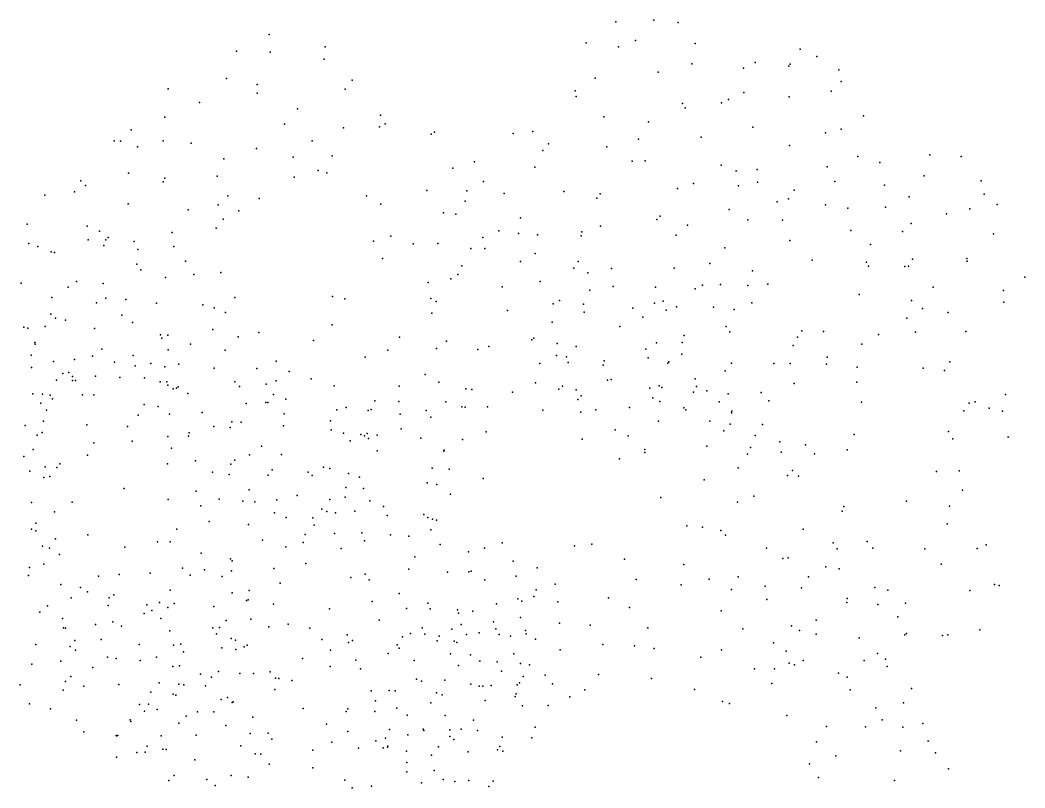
# Model space of a CAD drawing. Header units: metres. Extents: x -23.9 to 23.9, y -28.5 to 28.5.
# Drawn here: x 0.01 to 9.3, y 21.4 to 28.5 of the extents above; entities that cross this region are included whole.
import ezdxf

# ---------------------------------------------------------------- set-up
doc = ezdxf.new("R2010")
doc.units = ezdxf.units.M

msp = doc.modelspace()

# ---------------------------------------------------------------- linework, layer by layer
for p in [(5.5193, 28.4825, -1.2641), (5.8728, 28.499, -0.9107), (6.0959, 28.4767, -1.1648), (2.3134, 28.365, 1.4619), (5.2443, 28.2891, -1.1411), (5.7013, 28.311, -0.6287), (6.2534, 28.2834, -1.4168), (2.0125, 28.212, 1.0997), (2.3222, 28.2013, 0.8268), (2.83, 28.2503, 1.4416), (5.5446, 28.2521, -1.649), (7.2265, 28.2289, -0.7276), (2.8214, 28.1392, 0.9273), (6.2245, 28.0942, -0.666), (6.808, 28.1065, -1.0489), (7.1208, 28.0728, -1.2917), (7.1321, 28.0917, -0.4074), (7.381, 28.1625, -1.0624), (5.9113, 28.0179, -0.4801), (6.7008, 28.0547, -0.6826), (7.5828, 28.0396, -0.6059), (1.9193, 27.9578, 1.6847), (2.2022, 27.9026, 1.9104), (3.0823, 27.9442, 1.3112), (5.3283, 27.9628, -1.6493), (7.6036, 27.9325, -1.1953), (1.3802, 27.8629, 1.6245), (2.2012, 27.8231, 0.6577), (3.016, 27.8591, 1.6356), (5.1446, 27.8449, -0.8834), (5.1518, 27.7917, -1.4031), (6.7045, 27.8307, -0.3902), (7.5122, 27.8413, -0.324), (1.6701, 27.7379, 1.2608), (6.1376, 27.7266, -0.5656), (6.4984, 27.7336, -0.6851), (6.5628, 27.7649, -1.119), (7.1225, 27.7894, -1.483), (2.5771, 27.6781, 0.617), (3.343, 27.6208, 1.9075), (6.1609, 27.6892, -1.6917), (7.8103, 27.6149, -0.6385), (1.3492, 27.6021, 1.2568), (2.4561, 27.5361, 1.9644), (3.3851, 27.5386, 1.5727), (5.4104, 27.6037, -1.6573), (5.8218, 27.5582, -1.7644), (1.0376, 27.4853, 1.6435), (3.0011, 27.5021, 0.9603), (3.3337, 27.5118, 2.255), (3.8105, 27.4453, 2.2626), (3.8423, 27.4622, 1.5981), (4.5717, 27.4496, -1.6117), (4.7534, 27.4678, -1.2994), (6.7862, 27.5095, -0.2595), (7.4592, 27.457, -1.4511), (7.6048, 27.4911, -0.319), (0.8796, 27.3811, 2.5492), (0.9377, 27.3793, 2.8893), (1.3341, 27.384, 2.9977), (1.5934, 27.3614, 2.5943), (2.7118, 27.3822, 0.751), (4.898, 27.354, -1.7997), (5.7289, 27.3976, -0.6308), (6.3087, 27.4157, -1.0808), (7.1262, 27.3391, -1.491), (1.0951, 27.3255, 2.2126), (2.1955, 27.3104, 2.197), (2.8972, 27.2434, 1.7309), (4.8459, 27.292, -0.9851), (5.4366, 27.3258, -0.8812), (7.7579, 27.2383, -0.7106), (8.425, 27.2516, -0.8241), (8.7151, 27.2383, -1.1132), (1.8934, 27.2151, 2.4233), (2.5358, 27.2307, 1.7837), (4.2129, 27.1876, -1.687), (5.671, 27.1936, -1.2984), (5.7913, 27.1962, -0.9429), (6.4948, 27.1566, 1.4341), (7.4762, 27.1432, -1.2915), (7.963, 27.1827, -1.0527), (1.0117, 27.082, 3.2549), (1.8338, 27.057, 2.8313), (2.7674, 27.1077, 1.3756), (2.8455, 27.0877, 2.074), (4.0127, 27.1308, 2.324), (4.7718, 27.1391, -2.0379), (6.6347, 27.1044, -0.8923), (6.8283, 27.1175, 1.5681), (8.3713, 27.0596, -1.6902), (0.5699, 27.0134, 2.7229), (0.6154, 26.9692, 2.3733), (1.3343, 27.0033, 1.207), (1.3485, 27.0358, 3.2954), (2.544, 27.0477, 1.1176), (4.2959, 27.0079, -0.9494), (6.2387, 26.9871, 1.2345), (6.6546, 26.9673, 1.1144), (6.8309, 26.9992, -0.5895), (7.5472, 27.0062, -0.9765), (8.0062, 26.9718, -1.6212), (8.9001, 27.0127, -0.9118), (0.2394, 26.8812, -1.4971), (0.5122, 26.9102, -2.011), (1.932, 26.8724, 1.2382), (3.2141, 26.8753, 1.2796), (3.7729, 26.9234, 2.5374), (4.1425, 26.9199, 1.6515), (4.4874, 26.8967, -2.085), (5.0406, 26.9128, -2.0458), (5.3767, 26.8924, -1.266), (6.0902, 26.9418, 1.8546), (7.1712, 26.9267, -1.1325), (8.2337, 26.866, -0.505), (8.9267, 26.8885, -1.4654), (1.0098, 26.7985, 2.0016), (1.8425, 26.7892, 2.3536), (2.22, 26.8505, 1.628), (3.3478, 26.7974, 2.5644), (4.1258, 26.8234, 2.1725), (5.3457, 26.8538, -1.7267), (7.0129, 26.819, 1.2145), (7.1168, 26.8461, 1.739), (7.4595, 26.7905, 1.9034), (8.0144, 26.7703, 1.8002), (9.0489, 26.795, -1.1276), (1.5656, 26.7429, 1.2933), (2.0334, 26.7342, 2.0325), (3.9255, 26.7157, 1.4125), (4.0413, 26.705, -1.3719), (5.931, 26.6853, 1.3609), (6.5686, 26.7468, 2.2372), (7.6661, 26.7586, 2.4163), (8.5793, 26.7077, -1.7937), (8.794, 26.7528, -0.6108), (0.0745, 26.6107, -1.2752), (0.6285, 26.5931, -1.4773), (1.8866, 26.6588, 2.7706), (4.638, 26.6707, 2.1782), (5.3799, 26.5932, -1.4599), (5.898, 26.656, 1.7726), (6.1819, 26.6011, 1.0274), (6.7422, 26.6517, 0.9569), (7.0619, 26.6503, 2.0351), (8.2507, 26.6179, -1.8215), (0.7431, 26.5482, 2.2275), (1.4161, 26.5343, 3.2711), (1.8238, 26.5743, 1.7899), (3.439, 26.5009, 1.3801), (4.4391, 26.5504, -2.0264), (4.6208, 26.525, 2.4882), (4.7959, 26.5137, -0.8208), (5.1983, 26.5036, -1.0427), (5.2071, 26.5408, -1.8594), (6.0795, 26.5089, 2.1084), (7.6928, 26.5537, -1.1982), (8.1735, 26.545, 2.4696), (9.0125, 26.5218, -0.9178), (0.0909, 26.4332, -2.7551), (0.1727, 26.4055, 2.4917), (0.6405, 26.4679, -0.6779), (0.7844, 26.4149, 3.039), (0.8016, 26.4678, -1.0705), (0.8229, 26.4883, -1.9725), (1.0656, 26.4531, 3.2466), (1.4305, 26.4047, -1.0887), (3.2785, 26.4539, 2.3305), (3.6453, 26.4298, 2.3408), (3.8723, 26.4344, 1.6312), (4.2899, 26.4886, 1.5514), (7.1292, 26.462, 1.2339), (7.8756, 26.4227, 2.6903), (0.2955, 26.3554, -0.5128), (0.3282, 26.3502, 2.1246), (1.0996, 26.3763, 2.1301), (4.1794, 26.3882, -1.5814), (4.3086, 26.3856, 2.6338), (4.7754, 26.3411, 1.5556), (6.5273, 26.3925, 0.9153), (1.0904, 26.2418, -0.6299), (1.538, 26.2687, 2.9816), (3.3624, 26.2954, 1.7118), (4.0961, 26.2264, -1.2692), (4.6396, 26.2665, -1.8818), (5.1706, 26.2663, -1.4485), (6.3891, 26.2467, 2.2265), (7.3376, 26.2786, 2.5853), (7.8375, 26.2597, -0.9439), (7.8569, 26.223, -1.3243), (8.1925, 26.221, -1.657), (8.2288, 26.2248, 1.5469), (8.2646, 26.2869, -0.5624), (8.7683, 26.295, -0.6966), (8.7717, 26.2707, -1.5592), (1.1275, 26.1901, 2.9879), (1.6177, 26.1472, -0.5051), (1.8659, 26.1649, -0.7962), (4.0577, 26.1475, 2.6305), (5.1316, 26.2057, 1.9767), (5.261, 26.1624, 1.4669), (5.48, 26.2011, 2.0518), (6.0599, 26.2042, 1.2012), (6.7845, 26.1807, 2.1681), (9.3043, 26.1212, -1.2575), (0.0207, 26.0666, -3.1608), (0.4556, 26.0282, -0.3104), (0.5307, 26.0815, -2.4156), (0.7775, 26.0636, -2.0008), (1.3549, 26.1173, 2.6156), (3.7858, 26.0728, -1.4154), (3.9946, 26.1063, -1.7903), (4.47, 26.0336, -0.9731), (4.8205, 26.0808, -1.2955), (5.4969, 26.0353, -0.6742), (5.887, 26.0294, -0.1791), (6.3205, 26.0479, 0.0489), (6.4878, 26.0542, 1.0681), (6.7406, 26.046, 0.4437), (6.925, 26.0559, 1.2236), (8.4555, 26.0279, -1.4518), (0.304, 25.9334, 1.7175), (1.9949, 25.9351, -1.188), (2.8987, 25.9419, -1.124), (5.2804, 26.0006, -0.2607), (6.2526, 26.0141, 0.4287), (7.772, 25.9618, 1.4015), (9.1068, 25.9996, -0.4631), (0.7165, 25.883, 0.2161), (0.8032, 25.9284, 2.4516), (0.9884, 25.914, 0.4579), (1.2718, 25.8801, -1.6567), (1.6999, 25.866, -1.5805), (3.0145, 25.9214, -1.4844), (3.8098, 25.925, 2.372), (3.8583, 25.8981, 1.6743), (4.9415, 25.8752, -1.5982), (4.9978, 25.9061, 2.3992), (5.2212, 25.8733, -2.0695), (5.8774, 25.8819, -0.8362), (5.9595, 25.8985, 2.1249), (6.0821, 25.8486, 1.5557), (6.4247, 25.8428, 1.807), (6.7782, 25.8842, -0.2309), (8.2564, 25.9047, 1.6645), (9.1103, 25.8907, -1.5914), (0.2953, 25.7786, 0.4987), (0.95, 25.7688, -0.4465), (1.8054, 25.8375, -0.4681), (1.9082, 25.7955, -2.7444), (3.8188, 25.7893, -0.9642), (4.5179, 25.813, 2.6989), (5.226, 25.7974, 1.1521), (5.6763, 25.8345, -1.9317), (5.7705, 25.7527, -1.5355), (5.9846, 25.8153, 0.269), (6.6142, 25.8229, 1.4288), (8.3581, 25.8315, 2.0454), (8.594, 25.7951, -0.4686), (0.0439, 25.6584, -2.3732), (0.2425, 25.6659, 3.0384), (0.3372, 25.7438, -2.2097), (0.4285, 25.7242, 0.1338), (1.0492, 25.7037, 0.99), (2.8957, 25.68, -1.8488), (4.9319, 25.7062, 1.3582), (5.5574, 25.6663, 2.4276), (6.542, 25.6653, -0.4182), (8.2136, 25.7439, 2.3459), (0.0798, 25.6487, -1.8955), (0.6974, 25.6465, 1.1022), (1.3091, 25.5887, 0.2609), (1.376, 25.5853, -2.4282), (1.7916, 25.6376, -2.2104), (2.026, 25.5702, -1.1528), (2.218, 25.6099, -2.3851), (3.5185, 25.566, -1.4899), (6.1523, 25.582, 1.9197), (6.5748, 25.6168, 0.889), (7.2006, 25.5667, 0.4019), (7.2422, 25.6254, 1.2683), (7.4426, 25.6182, 2.281), (7.95, 25.5915, 1.7492), (8.2933, 25.6144, -0.9612), (8.7589, 25.6191, -1.6386), (0.1467, 25.5165, 0.7226), (0.1484, 25.5032, -1.4792), (1.322, 25.5587, -2.8325), (1.5869, 25.5013, -0.3772), (2.7221, 25.5346, -0.679), (3.9554, 25.5284, 2.1742), (4.3455, 25.4792, -2.1219), (4.7434, 25.5417, 2.4107), (4.7619, 25.557, -2.0379), (4.9763, 25.5093, -0.1922), (5.1531, 25.4794, -1.1115), (5.8953, 25.5138, -2.0582), (6.1346, 25.5169, -0.844), (7.1614, 25.4913, -0.0788), (7.797, 25.5023, 2.1535), (0.1108, 25.3994, 1.7526), (0.6782, 25.3904, -0.5588), (0.7658, 25.4552, 2.1924), (1.0563, 25.3958, 1.1464), (1.3797, 25.4495, 0.778), (1.9051, 25.4464, -3.2646), (3.2024, 25.3804, -1.9029), (3.4123, 25.4472, -0.8797), (3.8629, 25.4617, -1.9923), (4.2442, 25.4513, 2.3876), (4.9723, 25.3983, -2.3252), (5.0627, 25.3847, -0.7619), (5.7992, 25.4552, 1.1493), (5.8182, 25.3755, 0.3264), (6.1322, 25.409, 0.7792), (7.474, 25.3825, 1.8959), (0.1162, 25.2861, -0.9137), (0.3199, 25.3432, -0.5801), (0.5128, 25.3608, -3.3963), (0.882, 25.3361, -1.3214), (1.0747, 25.3015, -3.3569), (1.2176, 25.323, -0.4521), (1.3491, 25.2911, -2.194), (1.4773, 25.3177, -1.5299), (2.3776, 25.3453, -1.7463), (4.8171, 25.3218, 1.9549), (5.0794, 25.3335, 2.2527), (5.402, 25.3077, -2.434), (5.4133, 25.3483, 1.1054), (6.0009, 25.3277, -1.6044), (6.0094, 25.3379, 2.1169), (6.5915, 25.3262, -0.4516), (6.9825, 25.3221, 0.8729), (7.1317, 25.3237, 2.0343), (7.4704, 25.318, 0.9447), (7.7542, 25.289, 1.557), (8.6095, 25.339, -1.5151), (0.4049, 25.23, 1.1197), (0.4596, 25.2391, -1.2519), (0.4942, 25.2032, -0.8476), (0.7056, 25.2063, -0.1497), (0.9308, 25.1942, -1.0062), (1.1618, 25.1905, -4.1377), (1.8038, 25.2812, -0.6829), (2.2002, 25.2758, -1.322), (2.4997, 25.2489, -2.7363), (3.7557, 25.2229, -1.7553), (6.5319, 25.2544, 1.5141), (8.3646, 25.2788, -1.0865), (8.5602, 25.26, -0.5394), (0.3464, 25.1678, -0.0043), (0.4945, 25.1661, 2.1588), (0.5233, 25.1675, 2.5143), (1.3053, 25.1528, 0.9343), (1.3659, 25.1527, -3.1775), (1.3751, 25.1223, -3.6561), (1.4731, 25.1075, -0.7023), (1.9959, 25.1534, 0.7775), (2.0379, 25.1111, -2.0066), (2.286, 25.1315, 0.5439), (2.3769, 25.1631, -3.072), (2.7019, 25.1828, -1.9494), (2.9135, 25.1172, -0.4203), (3.5161, 25.1148, 1.7464), (3.8838, 25.1492, 2.1511), (4.7775, 25.1456, -1.2111), (5.0275, 25.1143, -0.2315), (5.442, 25.1707, 0.2318), (5.4759, 25.1766, 2.3138), (5.9199, 25.1164, -2.5987), (5.9464, 25.1023, 1.5566), (6.2527, 25.1806, -2.833), (6.2655, 25.1099, -0.4556), (7.1704, 25.1398, 0.1555), (7.7488, 25.1516, 1.1441), (0.1269, 25.0426, -3.5802), (0.2172, 25.0399, 2.375), (0.2883, 25.0306, -4.1842), (0.5863, 25.0344, -4.3584), (0.6924, 25.0343, 1.1745), (1.4255, 25.0892, 0.3102), (1.4577, 25.0942, -1.2447), (1.5626, 25.0467, -2.0327), (2.3529, 25.0365, -0.0112), (4.1326, 25.0879, -0.9724), (4.1881, 25.0838, -1.924), (4.5657, 25.058, -1.7899), (4.9919, 25.0847, 1.7421), (5.1545, 25.08, 1.3989), (5.1993, 25.025, 2.0619), (5.834, 25.094, -1.3159), (5.8631, 25.0043, -2.9573), (6.2399, 25.057, -2.244), (6.3632, 25.07, 0.7894), (6.5599, 25.0433, -2.3598), (6.8642, 25.055, 2.0658), (9.1238, 25.0368, -0.0978), (0.2001, 24.956, 0.7807), (0.3102, 24.9951, -3.2382), (1.1576, 24.9432, -2.6801), (1.2862, 24.926, -2.2878), (2.0995, 24.9548, -3.2786), (2.2825, 24.9631, 0.9606), (2.3011, 24.9641, -1.106), (2.4689, 24.9927, -2.4486), (3.0264, 24.9152, -0.0396), (3.2914, 24.9777, 1.1346), (3.5122, 24.9708, -1.232), (3.9475, 24.97, -1.5637), (4.0971, 24.9227, 1.7266), (4.1251, 24.9193, 2.3494), (4.3324, 24.9217, -1.2426), (5.1686, 24.9892, -0.654), (5.648, 24.9163, 1.8833), (5.9262, 24.9726, -0.8186), (6.1495, 24.9121, -3.2107), (6.4773, 24.97, -3.1225), (6.9351, 24.9777, -0.1238), (7.7915, 24.9667, 1.7181), (8.7886, 24.9566, -0.7557), (8.8457, 24.9699, -0.3994), (8.9747, 24.9104, -1.1816), (0.2529, 24.8923, 0.2678), (1.1031, 24.8464, 0.1125), (1.3907, 24.8562, 0.7267), (1.6947, 24.8694, 1.0453), (2.4537, 24.8573, -2.7819), (2.9385, 24.8952, 0.7251), (3.2282, 24.8884, -1.7593), (3.2555, 24.899, -0.8422), (3.5242, 24.8561, 0.3932), (3.7644, 24.8872, 0.9815), (3.8077, 24.8274, 1.4588), (4.8453, 24.8914, -2.0656), (5.1966, 24.8724, -2.2954), (5.3344, 24.8955, 1.7555), (6.1672, 24.8939, 0.0111), (6.5889, 24.8681, 1.0716), (6.5924, 24.8821, 1.8288), (8.7388, 24.8843, -0.0371), (9.0956, 24.8838, 0.2141), (0.0564, 24.7498, -2.9862), (0.2246, 24.7889, -0.4538), (0.6282, 24.755, 0.093), (1.0039, 24.7413, 0.8961), (1.8022, 24.7406, -3.2386), (1.9527, 24.7317, -2.1103), (1.9685, 24.7847, -0.2458), (2.0555, 24.7815, -0.7208), (2.4455, 24.7472, -1.3404), (2.8794, 24.7924, 1.0926), (5.9154, 24.7895, -0.3834), (6.3886, 24.7901, -2.048), (6.5782, 24.7637, 0.0288), (6.8769, 24.7577, -2.5831), (0.168, 24.6614, 2.3547), (0.2149, 24.6837, -3.3337), (1.3767, 24.6479, -3.4618), (1.5677, 24.6504, -2.2266), (1.5747, 24.6833, 0.0048), (2.8869, 24.7105, -1.6968), (2.9996, 24.6802, 1.9009), (3.1626, 24.6678, 2.8742), (3.1943, 24.654, 1.4475), (3.22, 24.676, -1.4232), (3.3119, 24.6614, 3.4455), (3.5348, 24.7182, 3.1299), (3.716, 24.634, 2.7495), (4.3206, 24.6909, 2.0662), (5.514, 24.71, -1.3989), (5.6347, 24.6535, -1.8139), (6.5184, 24.6995, 1.4235), (6.8091, 24.6564, -3.0296), (7.7251, 24.6657, 1.2001), (8.5981, 24.6933, -0.4999), (9.1507, 24.6409, -0.859), (0.6902, 24.5907, 0.6098), (1.0454, 24.6043, -3.1377), (1.4114, 24.5405, 0.9187), (2.2424, 24.56, 1.1667), (3.0627, 24.6096, 2.3931), (3.2333, 24.6312, -0.5879), (4.1032, 24.6207, 2.5663), (5.2076, 24.623, -1.9538), (6.3612, 24.5581, -3.3409), (6.7645, 24.5457, -2.2156), (7.0366, 24.5978, 2.0138), (7.2744, 24.5723, 0.8966), (8.6364, 24.6267, 0.1615), (0.0434, 24.4618, 0.2028), (0.131, 24.5295, -3.7069), (0.6326, 24.4745, -3.1433), (2.1314, 24.4793, -2.431), (2.4284, 24.4824, -3.0356), (3.3139, 24.5167, 0.162), (3.9301, 24.5113, 0.4973), (3.9334, 24.5216, 1.1665), (5.7875, 24.4999, -3.1874), (5.7893, 24.5281, -2.1409), (6.7379, 24.4845, 1.7072), (7.0503, 24.5046, -2.7914), (7.357, 24.4873, 1.9025), (7.6596, 24.5244, 1.6142), (0.2426, 24.3663, -0.8005), (0.3492, 24.3628, -4.0531), (0.3761, 24.3955, -0.4788), (1.3722, 24.3955, 0.2204), (1.6316, 24.4227, -2.949), (1.9581, 24.3934, -3.2699), (1.9951, 24.429, -0.7201), (2.8151, 24.3654, 0.3984), (2.8739, 24.3533, 3.5222), (3.8216, 24.3568, 3.5237), (5.5547, 24.4411, -2.6492), (6.6526, 24.358, -3.4981), (0.1002, 24.3278, 1.9578), (0.2276, 24.2678, 2.3454), (0.2852, 24.2783, -0.0363), (1.7893, 24.3193, -2.3915), (1.9438, 24.2959, -0.2647), (2.3044, 24.2897, -3.3549), (2.3399, 24.3395, -1.0017), (2.674, 24.3198, -2.8555), (2.7101, 24.2878, 3.2126), (3.0483, 24.3059, 1.7973), (3.1484, 24.2724, -0.0591), (3.9777, 24.3449, 3.1124), (4.2921, 24.2604, 2.1115), (7.1084, 24.2865, 1.5503), (7.1558, 24.3347, 1.1573), (7.2108, 24.2809, -3.6512), (8.488, 24.3253, -0.4649), (8.6966, 24.3294, -0.7608), (3.0239, 24.1756, -0.7972), (3.1876, 24.1676, -0.4044), (3.7739, 24.22, 0.3123), (3.8659, 24.2047, 1.4727), (6.3387, 24.2477, -2.0348), (0.9717, 24.1659, -3.1308), (1.6386, 24.1419, 0.0602), (2.1272, 24.154, -2.1736), (2.5725, 24.1024, -2.3267), (3.0178, 24.0876, 3.7258), (3.9898, 24.1153, 0.7777), (5.9372, 24.0836, -2.2077), (6.796, 24.0972, -3.7467), (8.7265, 24.1532, 0.3742), (0.1144, 24.0382, -3.9275), (0.4926, 24.0417, -4.3508), (1.3798, 24.0665, -3.9875), (1.6806, 24.0062, -2.3049), (1.852, 24.0678, -3.4268), (2.0706, 24.0494, 1.0394), (2.1819, 24.0443, -0.6929), (2.3843, 24.0639, 0.8685), (2.8736, 24.0657, 2.6187), (3.2443, 24.0535, 0.224), (3.37, 24.0002, 3.8084), (6.6447, 24.0409, -2.3534), (7.6297, 24.0006, -2.855), (8.208, 24.0487, 0.2783), (8.6079, 24.0046, -0.4963), (0.3274, 23.9519, -3.1984), (2.364, 23.9424, -3.462), (2.4721, 23.8998, -0.072), (2.7168, 23.8957, 3.3505), (2.8014, 23.9748, -2.6639), (2.8457, 23.9532, 1.0713), (2.9284, 23.9422, -0.1918), (3.1066, 23.958, 1.3401), (3.4062, 23.9192, 1.8034), (3.7456, 23.9266, 1.1965), (3.782, 23.8978, 1.7537), (7.6134, 23.9585, -3.4382), (0.1555, 23.8464, -0.3179), (1.7591, 23.8626, 0.6097), (2.1212, 23.8333, 0.4942), (2.7308, 23.8286, 2.9188), (3.825, 23.884, 3.5946), (3.8629, 23.8735, 2.2231), (6.1784, 23.8228, -2.639), (6.3213, 23.8099, -3.0807), (8.5857, 23.8402, 0.9362), (0.1157, 23.7912, -3.5179), (0.1557, 23.7765, 1.9897), (0.3363, 23.7021, 1.6045), (0.6368, 23.7387, -3.0682), (1.4605, 23.791, -2.9298), (2.6451, 23.7431, -3.251), (2.919, 23.7515, 3.7425), (3.1721, 23.7584, 0.5363), (3.4369, 23.7383, 2.5113), (3.6046, 23.7254, 0.9336), (3.8088, 23.7851, 2.6783), (6.4913, 23.778, -3.5683), (6.5362, 23.737, -2.6347), (7.2541, 23.7921, -3.752), (0.217, 23.6329, 1.1936), (0.2826, 23.6148, -4.1362), (0.9771, 23.6233, -3.1374), (1.2813, 23.6747, -4.1152), (1.3988, 23.6752, -3.5956), (2.2503, 23.689, 3.4954), (2.4675, 23.6265, -2.2812), (2.6285, 23.6667, 4.1705), (2.9809, 23.6117, 2.7434), (3.1963, 23.684, 0.8898), (3.8941, 23.651, 3.0084), (4.3055, 23.6156, -2.4072), (4.4675, 23.6664, -0.8998), (5.1379, 23.636, -0.1476), (5.2984, 23.6522, 0.2211), (6.9149, 23.6162, -3.743), (7.5292, 23.6642, 0.7771), (7.5679, 23.6091, -3.3881), (7.8465, 23.6773, 0.5137), (7.8988, 23.6163, 0.15), (8.3782, 23.6102, -0.2763), (8.8635, 23.6127, 0.9565), (8.9453, 23.6453, -0.2064), (0.3732, 23.5577, -3.2739), (1.6849, 23.5685, -2.408), (1.9548, 23.5184, -3.3593), (3.6609, 23.5351, 3.4554), (4.1577, 23.5805, -1.2209), (7.0654, 23.5213, 0.8609), (7.1147, 23.5274, 0.4397), (0.0969, 23.4358, 0.1181), (0.2282, 23.4676, -3.6831), (1.5117, 23.43, -1.4368), (1.9726, 23.4996, -1.4734), (2.3564, 23.4288, 4.31), (2.6542, 23.4743, -2.9622), (4.5697, 23.4949, -2.128), (4.7922, 23.4334, -0.2794), (5.6005, 23.5135, -0.0478), (6.148, 23.4637, 0.6753), (7.4617, 23.4426, -2.8779), (7.585, 23.4251, 1.202), (8.5312, 23.467, 1.0731), (0.0884, 23.3643, 0.7577), (0.7341, 23.3575, 0.2544), (0.9254, 23.3723, -4.1403), (1.2124, 23.3849, -3.6508), (1.5827, 23.3663, -0.0326), (1.7142, 23.4142, -3.0676), (1.8773, 23.353, -1.1465), (1.9652, 23.4057, 3.8634), (3.0696, 23.3447, 4.1791), (3.2029, 23.3752, 3.0988), (3.6053, 23.4228, -2.0314), (3.9627, 23.3944, -1.6721), (4.1607, 23.398, -0.5008), (4.1813, 23.4021, -2.7484), (4.5998, 23.3577, 0.1208), (6.6525, 23.3519, -3.3388), (7.3027, 23.3503, -3.4173), (0.385, 23.279, -0.1388), (0.5672, 23.2512, -3.8633), (2.4164, 23.2933, 3.0759), (3.2388, 23.3232, 3.5856), (4.3071, 23.3224, -1.581), (4.9583, 23.2839, -0.6796), (5.7088, 23.3266, 0.348), (6.125, 23.2768, 0.0737), (6.3831, 23.3285, 1.0165), (6.9014, 23.2652, 0.2518), (7.2375, 23.25, 1.2803), (7.9169, 23.2522, 1.1312), (9.0217, 23.2797, -0.074), (9.0662, 23.2712, 0.7671), (0.4822, 23.1562, -1.9869), (0.6322, 23.2133, 0.8538), (0.833, 23.1551, -1.7742), (0.8758, 23.1846, -2.2386), (1.397, 23.2269, 0.3229), (1.9715, 23.2019, -0.0206), (2.1283, 23.2241, -2.082), (3.5172, 23.1973, -2.4873), (4.6124, 23.1465, -2.6569), (4.7632, 23.1671, -2.069), (4.784, 23.2297, -1.5137), (5.453, 23.1556, -0.5348), (6.5891, 23.2336, 0.0099), (7.6616, 23.1506, 0.0457), (8.0374, 23.2282, -0.056), (8.796, 23.2242, 0.9738), (0.2637, 23.0828, 1.7481), (0.8248, 23.086, 0.0134), (1.183, 23.0916, -1.8602), (1.2993, 23.1139, -0.5633), (1.3767, 23.0655, -1.1285), (1.4349, 23.1038, -2.0946), (1.8006, 23.0774, -0.5658), (2.1036, 23.132, -2.7163), (2.1204, 23.1371, 4.2414), (2.3524, 23.0966, -1.2426), (2.8726, 23.0549, -2.7429), (3.266, 23.1237, 3.8734), (3.5828, 23.059, -3.5183), (3.7804, 23.1084, -1.6137), (3.8026, 23.0535, -0.6758), (4.4175, 23.1022, -0.3051), (4.6502, 23.1257, 0.5159), (4.9835, 23.1205, 0.7262), (5.6468, 23.0666, 0.5959), (6.9167, 23.142, 1.0797), (7.6556, 23.1142, -3.3278), (7.943, 23.0955, -2.7616), (8.1988, 23.1072, 0.9143), (0.1932, 23.0234, 1.3789), (0.4022, 22.9659, -2.446), (1.1576, 23.0116, -2.3498), (1.2287, 23.0387, -3.4554), (1.3104, 22.9665, -3.8334), (2.1435, 22.9589, -0.1933), (4.0552, 23.0463, -0.4076), (4.0658, 23.0148, 1.727), (4.1972, 23.0316, 0.7031), (4.6389, 22.9733, -1.762), (6.4939, 23.0366, 1.1826), (8.13, 22.9804, -3.0262), (0.4117, 22.8788, -1.5758), (0.4286, 22.8746, -0.2969), (0.7072, 22.9084, -2.6246), (0.8661, 22.9332, 0.7609), (0.9465, 22.8928, -4.0199), (1.7938, 22.8781, -0.9112), (1.8532, 22.8826, 3.5246), (1.9157, 22.9479, -2.3085), (2.3106, 22.8876, 3.1521), (2.489, 22.914, -1.7721), (2.6883, 22.8762, 4.3579), (3.3323, 22.9491, -3.7877), (3.7303, 22.88, -4.0433), (4.0033, 22.8674, 2.3092), (4.0908, 22.9105, -3.5534), (4.3898, 22.935, 1.5223), (4.4114, 22.871, 0.1994), (4.9991, 22.9208, -1.344), (5.2823, 22.9043, 0.7507), (5.816, 22.8803, -0.1666), (6.6955, 22.8687, -0.0894), (7.146, 22.8965, 1.2945), (7.3736, 22.9507, -2.4796), (1.3954, 22.8512, -3.201), (1.8251, 22.8247, -2.816), (1.9623, 22.7793, -0.5963), (3.0365, 22.8127, 4.1409), (3.5475, 22.7961, -1.862), (3.622, 22.8272, 3.3086), (3.7524, 22.8213, -1.094), (3.8854, 22.8019, 0.7959), (4.1378, 22.8179, 1.1423), (4.2559, 22.834, 3.4274), (4.4412, 22.8167, -2.7884), (4.5448, 22.8018, 2.3695), (4.6836, 22.8556, 1.1022), (4.6918, 22.8231, -2.5413), (4.7779, 22.7746, 1.6857), (7.2204, 22.8529, 0.0523), (7.3736, 22.82, -3.5462), (7.7697, 22.7854, 1.2677), (8.1923, 22.8133, -2.7313), (8.2095, 22.8275, 0.3117), (8.5434, 22.8069, 0.1132), (8.5902, 22.8152, 0.6557), (8.8859, 22.8618, 0.3256), (0.1547, 22.7247, -1.7922), (0.4725, 22.7064, -3.4471), (0.5158, 22.7603, 1.0302), (0.7586, 22.7702, -1.4074), (1.1117, 22.7256, -1.3989), (1.429, 22.7182, -2.3008), (1.4968, 22.7271, -1.0029), (1.8758, 22.6939, 3.2258), (2.0031, 22.7643, 4.1159), (2.0048, 22.6795, 0.4204), (2.0837, 22.7027, -3.2293), (2.1095, 22.7196, -0.979), (2.7997, 22.7697, -3.1935), (3.0485, 22.7418, -2.4353), (3.084, 22.7625, -3.5538), (3.4979, 22.7231, -2.386), (3.5158, 22.6901, 3.017), (3.8675, 22.7571, -1.6068), (4.0262, 22.7565, 2.8425), (4.0504, 22.7433, -3.154), (5.4008, 22.7262, -0.5191), (5.6917, 22.7126, 0.602), (5.8739, 22.6878, 0.963), (6.9779, 22.7405, -3.1404), (0.5227, 22.6738, -3.8893), (0.8176, 22.6066, -4.176), (0.8995, 22.5962, -0.3592), (1.2709, 22.6069, 3.863), (1.5225, 22.6578, 3.2804), (2.6208, 22.5949, 4.1492), (2.8793, 22.6737, 3.3085), (3.4138, 22.6423, -2.99), (3.9919, 22.6384, 0.2076), (4.1753, 22.6279, -3.9457), (4.5781, 22.6379, -0.0574), (5.0046, 22.6743, -0.8092), (6.307, 22.6083, -0.1102), (6.4964, 22.6763, 1.1978), (7.0964, 22.6619, -2.5285), (7.9412, 22.6415, -2.3735), (8.0141, 22.59, 0.6173), (0.1187, 22.5438, -0.2183), (0.3851, 22.5698, -2.6283), (0.6814, 22.5134, 0.8601), (1.1187, 22.5779, -0.6207), (1.4209, 22.5202, -4.1502), (1.485, 22.5282, 4.2477), (2.8777, 22.5219, -2.1322), (3.1144, 22.5793, -2.7682), (3.1578, 22.4989, -4.0433), (3.6545, 22.5765, 3.784), (4.0657, 22.5317, -2.7248), (4.261, 22.5697, 3.7891), (4.422, 22.5657, 2.894), (4.6375, 22.5481, -2.2631), (4.7226, 22.5366, 1.3231), (6.8036, 22.5009, 0.0904), (6.9867, 22.5006, 0.8718), (7.124, 22.5535, 0.2615), (7.1731, 22.5378, -3.5029), (7.2543, 22.5765, 1.1963), (7.8167, 22.5778, 0.2654), (8.0308, 22.5203, -3.5158), (0.4779, 22.4286, -1.4343), (1.6792, 22.4507, -3.8872), (1.7808, 22.4213, -2.849), (1.8454, 22.4747, -2.2122), (2.0427, 22.4565, -0.4611), (2.1691, 22.4561, 4.2779), (2.3212, 22.4717, -1.2835), (2.3712, 22.412, -1.6137), (2.4014, 22.4104, -3.3427), (3.677, 22.4046, 1.5416), (4.4638, 22.4783, -1.9024), (4.662, 22.4293, 2.4579), (4.8672, 22.44, -0.2166), (5.3592, 22.4481, -0.3079), (5.8497, 22.4094, 0.5395), (7.5809, 22.4587, 1.1088), (7.6607, 22.424, -2.2901), (0.0095, 22.3506, 0.774), (0.4299, 22.3811, -0.1262), (0.5981, 22.3409, -4.0839), (0.9236, 22.3545, 0.0201), (1.2948, 22.3704, -2.9264), (1.4766, 22.3593, -1.2009), (1.5228, 22.3523, -0.7486), (1.725, 22.3428, 4.4007), (2.3656, 22.3085, 3.3134), (2.5245, 22.3921, -1.9928), (3.7223, 22.3868, 0.7073), (3.938, 22.3947, -1.8931), (4.1792, 22.3582, -0.8278), (4.2568, 22.3383, -3.2445), (4.2891, 22.3395, -1.1909), (4.367, 22.345, -2.2128), (4.6088, 22.3514, -0.8056), (4.6296, 22.3692, -1.2025), (4.9332, 22.3612, 2.0728), (6.2486, 22.3086, 0.9548), (6.9647, 22.363, -2.7899), (8.2542, 22.3188, -3.1009), (0.4067, 22.3016, -3.3931), (1.218, 22.2842, -2.5135), (1.4245, 22.2655, -1.9378), (1.4504, 22.2574, 0.4585), (1.8685, 22.2154, -2.4317), (1.9294, 22.2359, -1.925), (3.2567, 22.2969, -3.0246), (3.4226, 22.3, 2.8499), (3.4802, 22.2965, -0.3487), (3.8627, 22.2776, 3.9522), (3.9148, 22.2591, 1.164), (4.59, 22.2436, 3.5527), (4.5974, 22.2697, 0.0277), (5.0947, 22.2401, 0.6813), (5.2343, 22.3062, -0.0042), (7.688, 22.3063, -3.6135), (0.0971, 22.1755, 0.3865), (0.2921, 22.1306, -1.7421), (1.1132, 22.1688, -1.0151), (1.1985, 22.1716, 4.0081), (1.2788, 22.1223, -1.3839), (1.9714, 22.1885, -0.2558), (1.9816, 22.1941, 3.0553), (2.6284, 22.1339, -3.1903), (3.0423, 22.1308, -0.2707), (3.2983, 22.2038, 3.4728), (3.4951, 22.1356, -4.2046), (3.8089, 22.1865, 2.3882), (4.3124, 22.2059, -3.6918), (4.6558, 22.1563, 1.3086), (4.8928, 22.1618, 1.7274), (6.5076, 22.1977, 0.2982), (6.5702, 22.1796, 0.6682), (7.9246, 22.1383, -2.1963), (8.1804, 22.1855, -2.7919), (1.0289, 22.0293, -4.1703), (1.1605, 22.1075, 0.0229), (1.5458, 22.0609, 3.1185), (1.6501, 22.1015, -3.8128), (1.8031, 22.1007, -0.5884), (2.1627, 22.0524, -2.2488), (3.0245, 22.1054, -3.6432), (3.2923, 22.1066, 3.1248), (3.5903, 22.0717, 3.8358), (3.9422, 22.0677, -0.5145), (7.103, 22.0678, -2.9078), (0.5315, 22.0245, -3.8242), (1.0337, 22.0111, -2.4142), (1.4783, 21.9971, -0.0228), (1.9124, 21.9771, -1.4248), (2.8437, 21.987, -2.7586), (3.4272, 21.9386, -3.0972), (3.7387, 21.9417, 1.8106), (3.9853, 21.9365, 2.6355), (4.0884, 21.9427, 1.3962), (4.2038, 22.0251, -3.369), (4.7733, 21.9591, 2.0945), (7.4699, 21.9663, -2.1933), (7.8297, 21.9631, -1.8916), (7.9844, 22.0274, -3.2544), (8.1749, 21.9609, -1.962), (8.3607, 21.9931, -2.3438), (0.6002, 21.9169, -2.3343), (0.8981, 21.8819, -1.1162), (0.9014, 21.88, -1.8666), (0.914, 21.8817, -3.1162), (1.3137, 21.8806, 3.32), (1.6374, 21.8866, -1.6134), (2.1375, 21.9028, -1.1277), (2.304, 21.9052, 3.3486), (2.3385, 21.849, -2.627), (3.0407, 21.9208, 0.1912), (3.3894, 21.8579, 3.3859), (3.5961, 21.8907, 4.5509), (3.745, 21.9295, -0.7919), (3.9851, 21.8736, 2.2792), (4.0231, 21.8462, 0.8727), (4.2394, 21.9279, 0.1897), (4.468, 21.8663, 1.4933), (4.7445, 21.8606, 1.0018), (1.1842, 21.7848, -1.5663), (1.3302, 21.7582, 3.8358), (1.3622, 21.754, -3.6155), (2.0502, 21.7891, 4.2135), (2.8922, 21.8228, -0.5075), (3.1402, 21.7662, 4.2628), (3.3017, 21.8327, -0.8501), (3.3691, 21.7692, -3.4089), (3.4088, 21.7751, 0.4377), (3.4113, 21.7841, 3.7214), (3.8788, 21.7776, -3.3292), (4.426, 21.7506, 3.0891), (4.4467, 21.7825, 2.2039), (7.3769, 21.8256, -2.6926), (8.4109, 21.8293, -2.6713), (0.9013, 21.6816, -0.6946), (1.0898, 21.7246, -3.3596), (1.1672, 21.7295, 2.9641), (1.625, 21.6573, 4.0605), (2.185, 21.7131, -0.4848), (2.235, 21.7118, 3.9321), (2.7178, 21.7478, -0.869), (3.5847, 21.7375, 2.9598), (3.8156, 21.7012, 4.7299), (4.1554, 21.7324, -3.8884), (4.4735, 21.738, 0.4404), (7.5539, 21.6962, -1.8255), (8.1526, 21.7427, -2.9426), (8.4766, 21.7226, -2.051), (2.3141, 21.619, -0.0935), (2.7185, 21.5838, -0.0063), (3.5878, 21.6334, -0.9127), (7.3112, 21.6224, -2.0555), (8.599, 21.5743, -2.3644), (1.4346, 21.5138, 2.539), (1.7377, 21.4774, -1.6299), (1.9633, 21.5141, 3.6216), (2.1194, 21.497, 3.1824), (3.5879, 21.5484, 3.478), (3.8389, 21.5596, 3.1262), (3.9216, 21.4765, -0.756), (7.3958, 21.494, -2.8139), (1.3866, 21.4668, -0.3259), (1.8131, 21.4222, 2.5533), (3.0128, 21.4706, 4.3902), (3.08, 21.3986, 3.8203), (3.2586, 21.4151, -4.0594), (3.7216, 21.4441, -3.1071), (4.0316, 21.4584, 3.6301), (4.1606, 21.4656, -0.0697), (4.3452, 21.4103, -3.3862), (4.3841, 21.4599, -3.9561), (8.0988, 21.4675, -1.6918)]:
    msp.add_point(p)

doc.saveas('drawing.dxf')
